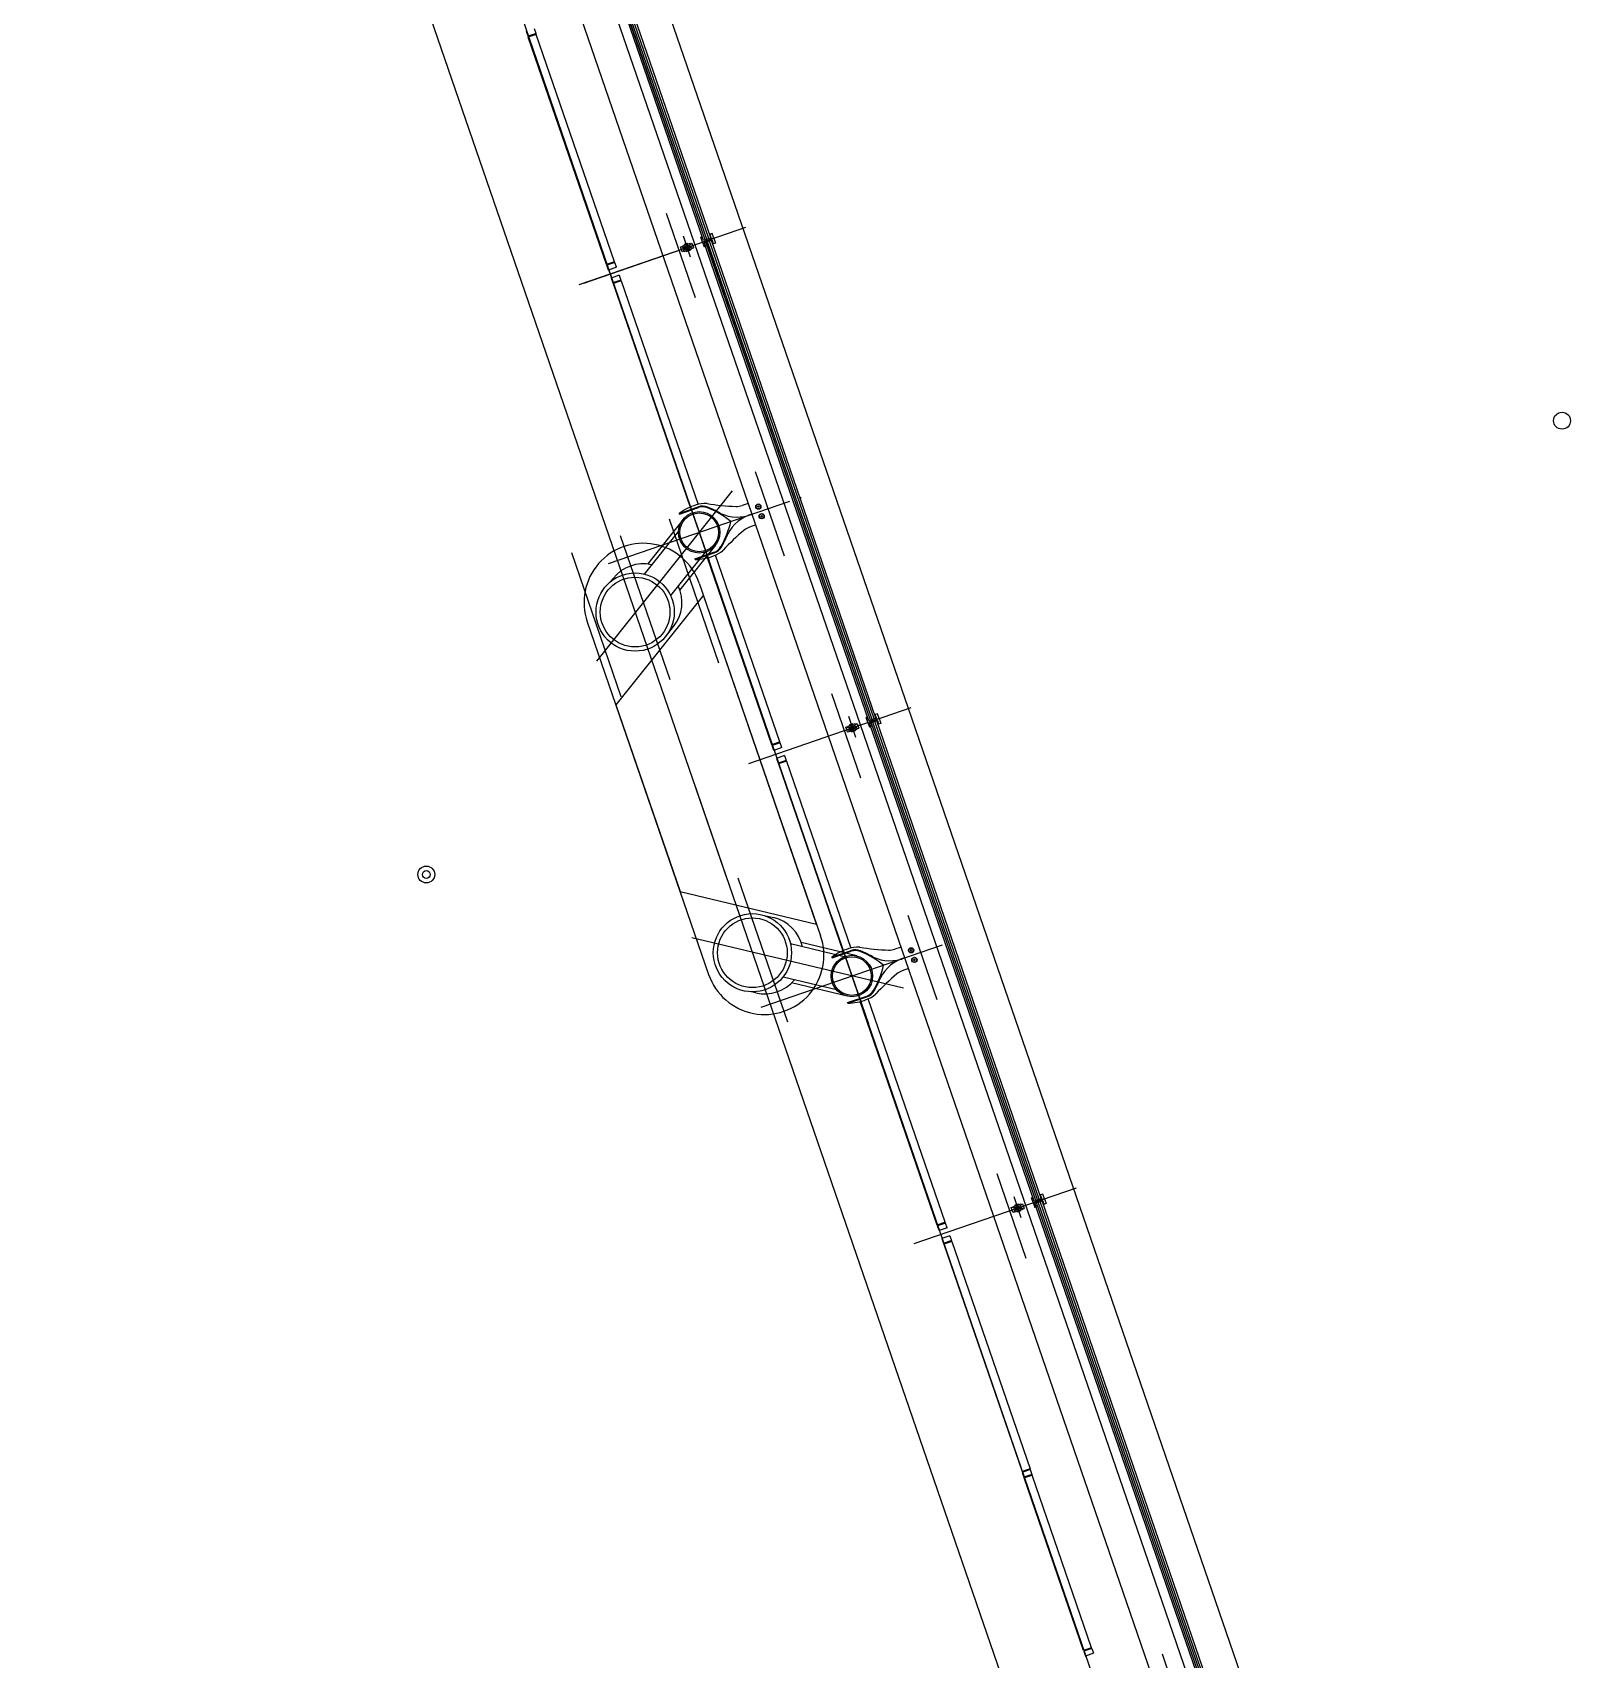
# Model space of a CAD drawing. Extents: x 809487 to 809680, y 818779 to 819225.
# Drawn here: x 809658.86 to 809667.94, y 818822.26 to 818831.87 of the extents above; entities that cross this region are included whole.
import ezdxf

# ---------------------------------------------------------------- set-up
doc = ezdxf.new("R2010")
doc.units = 0
for name, color, linetype in [('F-RC', 7, 'Continuous'), ('MAJ214__', 7, 'Continuous'), ('MAJ270__', 7, 'Continuous'), ('MAJ292__', 7, 'Continuous'), ('MAJ314__', 7, 'Continuous')]:
    doc.layers.add(name, color=color, linetype=linetype)

msp = doc.modelspace()

# ---------------------------------------------------------------- linework, layer by layer
at = {"layer": 'F-RC'}
for p, q in [((809661.7828, 818831.8481), (809661.773, 818831.8765)), ((809661.8301, 818831.8644), (809661.7828, 818831.8481)), ((809661.8317, 818831.8597), (809661.7844, 818831.8434)), ((809661.7863, 818831.8441), (809661.7847, 818831.8488)), ((809661.8301, 818831.8644), (809661.8203, 818831.8928)), ((809661.8298, 818831.859), (809661.8282, 818831.8638)), ((809662.294, 818830.517), (809661.8317, 818831.8597)), ((809662.2467, 818830.5008), (809661.7844, 818831.8434)), ((809662.294, 818830.517), (809662.2467, 818830.5008)), ((809662.2956, 818830.5123), (809662.2483, 818830.496)), ((809662.2502, 818830.4967), (809662.2486, 818830.5014)), ((809662.2937, 818830.5117), (809662.2921, 818830.5164)), ((809662.3054, 818830.484), (809662.2956, 818830.5123)), ((809662.2581, 818830.4677), (809662.2483, 818830.496)), ((809662.3054, 818830.484), (809662.2581, 818830.4677)), ((809662.3217, 818830.4367), (809662.2744, 818830.4204)), ((809662.2744, 818830.4204), (809662.2842, 818830.392)), ((809662.3314, 818830.4083), (809662.2842, 818830.392)), ((809662.3331, 818830.4036), (809662.2858, 818830.3873)), ((809662.3217, 818830.4367), (809662.3314, 818830.4083)), ((809662.3295, 818830.4077), (809662.3312, 818830.4029)), ((809662.3331, 818830.4036), (809662.7875, 818829.0839)), ((809662.2858, 818830.3873), (809662.7403, 818829.0672)), ((809662.286, 818830.3927), (809662.2877, 818830.388)), ((809663.2707, 818827.6805), (809662.8907, 818828.7842)), ((809663.2234, 818827.6642), (809662.8433, 818828.7683)), ((809663.2707, 818827.6805), (809663.2234, 818827.6642)), ((809663.2723, 818827.6758), (809663.225, 818827.6595)), ((809663.2348, 818827.6311), (809663.225, 818827.6595)), ((809663.2269, 818827.6601), (809663.2253, 818827.6649)), ((809663.2821, 818827.6474), (809663.2348, 818827.6311)), ((809663.2704, 818827.6751), (809663.2688, 818827.6798)), ((809663.2821, 818827.6474), (809663.2723, 818827.6758)), ((809663.2984, 818827.6001), (809663.2511, 818827.5838)), ((809663.2511, 818827.5838), (809663.2609, 818827.5555)), ((809663.3081, 818827.5718), (809663.2609, 818827.5555)), ((809663.3098, 818827.567), (809663.2625, 818827.5508)), ((809663.2625, 818827.5508), (809663.6426, 818826.4467)), ((809663.2627, 818827.5561), (809663.2644, 818827.5514)), ((809663.2984, 818827.6001), (809663.3081, 818827.5718)), ((809663.3062, 818827.5711), (809663.3079, 818827.5664)), ((809663.3098, 818827.567), (809663.6898, 818826.4634)), ((809664.2001, 818824.8277), (809663.7456, 818826.1478)), ((809664.2474, 818824.8439), (809663.793, 818826.1637)), ((809664.2474, 818824.8439), (809664.2001, 818824.8277)), ((809664.249, 818824.8392), (809664.2017, 818824.8229)), ((809664.2471, 818824.8386), (809664.2455, 818824.8433)), ((809664.2588, 818824.8108), (809664.249, 818824.8392)), ((809664.2115, 818824.7946), (809664.2017, 818824.8229)), ((809664.2036, 818824.8236), (809664.202, 818824.8283)), ((809664.2588, 818824.8108), (809664.2115, 818824.7946)), ((809664.2751, 818824.7636), (809664.2278, 818824.7473)), ((809664.2278, 818824.7473), (809664.2376, 818824.7189)), ((809664.2848, 818824.7352), (809664.2376, 818824.7189)), ((809664.2751, 818824.7636), (809664.2848, 818824.7352)), ((809664.2829, 818824.7346), (809664.2846, 818824.7298)), ((809664.2865, 818824.7305), (809664.2392, 818824.7142)), ((809664.2392, 818824.7142), (809664.7015, 818823.3716)), ((809664.2395, 818824.7196), (809664.2411, 818824.7148)), ((809664.2865, 818824.7305), (809664.7488, 818823.3878)), ((809664.7488, 818823.3878), (809664.7015, 818823.3716)), ((809664.7504, 818823.3831), (809664.7031, 818823.3668)), ((809664.7031, 818823.3668), (809664.7129, 818823.3385)), ((809664.7034, 818823.3722), (809664.705, 818823.3675)), ((809664.7602, 818823.3547), (809664.7129, 818823.3385)), ((809664.7421, 818823.3433), (809664.7145, 818823.3337)), ((809665.0653, 818822.315), (809664.7145, 818823.3337)), ((809664.7148, 818823.3391), (809664.7164, 818823.3344)), ((809664.7618, 818823.35), (809664.7421, 818823.3433)), ((809664.7469, 818823.3872), (809664.7485, 818823.3825)), ((809664.7504, 818823.3831), (809664.7602, 818823.3547)), ((809664.7583, 818823.3541), (809664.7599, 818823.3494)), ((809665.1126, 818822.3312), (809664.7618, 818823.35)), ((809665.1126, 818822.3312), (809665.0653, 818822.315)), ((809665.1142, 818822.3265), (809665.0669, 818822.3102)), ((809665.0669, 818822.3102), (809665.0767, 818822.2819)), ((809665.0672, 818822.3156), (809665.0688, 818822.3109)), ((809665.124, 818822.2981), (809665.0767, 818822.2819)), ((809665.1107, 818822.3306), (809665.1123, 818822.3259)), ((809665.1142, 818822.3265), (809665.124, 818822.2981))]:
    msp.add_line(p, q, dxfattribs=at)
at = {"layer": 'MAJ214__'}
for p, q in [((809663.7464, 818827.7808), (809661.7947, 818833.4492)), ((809662.8288, 818830.6457), (809661.857, 818833.468)), ((809662.8295, 818830.6459), (809661.8577, 818833.4683)), ((809662.839, 818830.6492), (809661.8671, 818833.4715)), ((809662.8503, 818830.6531), (809661.8785, 818833.4754)), ((809662.6845, 818830.6039), (809662.6949, 818830.6075)), ((809662.6942, 818830.5755), (809662.6845, 818830.6039)), ((809662.7391, 818830.6241), (809662.6952, 818830.6089)), ((809662.6965, 818830.6015), (809662.7041, 818830.6041)), ((809662.7043, 818830.6041), (809662.7351, 818830.6147)), ((809662.705, 818830.6165), (809662.7267, 818830.624)), ((809662.7056, 818830.6178), (809662.705, 818830.6165)), ((809662.705, 818830.6165), (809662.706, 818830.6137)), ((809662.7255, 818830.6246), (809662.7056, 818830.6178)), ((809662.706, 818830.6137), (809662.7277, 818830.6212)), ((809662.7083, 818830.6145), (809662.708, 818830.6139)), ((809662.7082, 818830.6134), (809662.708, 818830.6139)), ((809662.71, 818830.5876), (809662.7408, 818830.5982)), ((809662.7253, 818830.6204), (809662.726, 818830.6201)), ((809662.7255, 818830.6246), (809662.7267, 818830.624)), ((809662.7261, 818830.6196), (809662.726, 818830.6201)), ((809662.7267, 818830.624), (809662.7277, 818830.6212)), ((809662.7427, 818830.6173), (809662.7351, 818830.6147)), ((809662.7402, 818830.6231), (809662.7506, 818830.6267)), ((809662.75, 818830.5947), (809662.7604, 818830.5983)), ((809662.7506, 818830.6267), (809662.7604, 818830.5983)), ((809663.8055, 818827.8091), (809662.8337, 818830.6315)), ((809663.8062, 818827.8094), (809662.8344, 818830.6317)), ((809663.8157, 818827.8126), (809662.8438, 818830.635)), ((809663.827, 818827.8165), (809662.8552, 818830.6389)), ((809662.7046, 818830.5791), (809662.6942, 818830.5755)), ((809662.7098, 818830.5875), (809662.7022, 818830.5849)), ((809662.7389, 818830.5886), (809662.7172, 818830.5811)), ((809662.7172, 818830.5811), (809662.7182, 818830.5782)), ((809662.7399, 818830.5857), (809662.7182, 818830.5782)), ((809662.7194, 818830.5776), (809662.7182, 818830.5782)), ((809662.7191, 818830.5817), (809662.7187, 818830.5827)), ((809662.7194, 818830.5776), (809662.7393, 818830.5844)), ((809662.737, 818830.5879), (809662.7367, 818830.5888)), ((809662.7389, 818830.5886), (809662.7399, 818830.5857)), ((809662.7393, 818830.5844), (809662.7399, 818830.5857)), ((809663.6612, 818827.7674), (809663.6716, 818827.7709)), ((809663.6661, 818827.7532), (809663.6612, 818827.7674)), ((809663.6709, 818827.739), (809663.6661, 818827.7532)), ((809663.6814, 818827.7426), (809663.6709, 818827.739)), ((809663.7158, 818827.7875), (809663.6719, 818827.7724)), ((809663.6732, 818827.7649), (809663.6808, 818827.7675)), ((809663.6865, 818827.751), (809663.6789, 818827.7484)), ((809663.681, 818827.7676), (809663.7118, 818827.7782)), ((809663.6817, 818827.78), (809663.7034, 818827.7875)), ((809663.6823, 818827.7812), (809663.6817, 818827.78)), ((809663.6817, 818827.78), (809663.6827, 818827.7771)), ((809663.7022, 818827.7881), (809663.6823, 818827.7812)), ((809663.6827, 818827.7771), (809663.7044, 818827.7846)), ((809663.685, 818827.7779), (809663.6847, 818827.7773)), ((809663.6849, 818827.7768), (809663.6847, 818827.7773)), ((809663.6867, 818827.751), (809663.7175, 818827.7616)), ((809663.7156, 818827.752), (809663.6939, 818827.7445)), ((809663.6939, 818827.7445), (809663.6949, 818827.7417)), ((809663.7166, 818827.7492), (809663.6949, 818827.7417)), ((809663.6961, 818827.7411), (809663.6949, 818827.7417)), ((809663.6958, 818827.7452), (809663.6955, 818827.7461)), ((809663.6961, 818827.7411), (809663.716, 818827.7479)), ((809663.702, 818827.7838), (809663.7027, 818827.7835)), ((809663.7022, 818827.7881), (809663.7034, 818827.7875)), ((809663.7028, 818827.783), (809663.7027, 818827.7835)), ((809663.7034, 818827.7875), (809663.7044, 818827.7846)), ((809663.7194, 818827.7808), (809663.7118, 818827.7782)), ((809663.7137, 818827.7513), (809663.7134, 818827.7523)), ((809663.7156, 818827.752), (809663.7166, 818827.7492)), ((809663.716, 818827.7479), (809663.7166, 818827.7492)), ((809663.7169, 818827.7866), (809663.7273, 818827.7901)), ((809663.7267, 818827.7582), (809663.7371, 818827.7618)), ((809663.7273, 818827.7901), (809663.7322, 818827.776)), ((809663.7322, 818827.776), (809663.7371, 818827.7618)), ((809665.6982, 818822.1125), (809663.7464, 818827.7808)), ((809664.7822, 818824.9726), (809663.8104, 818827.7949)), ((809664.7829, 818824.9728), (809663.8111, 818827.7952)), ((809664.7924, 818824.9761), (809663.8205, 818827.7984)), ((809664.8037, 818824.98), (809663.8319, 818827.8023)), ((809664.6379, 818824.9308), (809664.6483, 818824.9344)), ((809664.6477, 818824.9024), (809664.6379, 818824.9308)), ((809664.6925, 818824.9509), (809664.6486, 818824.9358)), ((809664.6499, 818824.9283), (809664.6575, 818824.931)), ((809664.6577, 818824.931), (809664.6885, 818824.9416)), ((809664.6584, 818824.9434), (809664.6801, 818824.9509)), ((809664.659, 818824.9447), (809664.6584, 818824.9434)), ((809664.6584, 818824.9434), (809664.6594, 818824.9406)), ((809664.6789, 818824.9515), (809664.659, 818824.9447)), ((809664.6594, 818824.9406), (809664.6811, 818824.9481)), ((809664.6617, 818824.9414), (809664.6614, 818824.9408)), ((809664.6616, 818824.9403), (809664.6614, 818824.9408)), ((809664.6787, 818824.9472), (809664.6794, 818824.9469)), ((809664.6789, 818824.9515), (809664.6801, 818824.9509)), ((809664.6795, 818824.9465), (809664.6794, 818824.9469)), ((809664.6801, 818824.9509), (809664.6811, 818824.9481)), ((809664.6961, 818824.9442), (809664.6885, 818824.9416)), ((809664.6936, 818824.95), (809664.704, 818824.9536)), ((809664.704, 818824.9536), (809664.7138, 818824.9252)), ((809665.7589, 818822.136), (809664.7871, 818824.9584)), ((809665.7596, 818822.1363), (809664.7878, 818824.9586)), ((809665.7691, 818822.1395), (809664.7972, 818824.9619)), ((809665.7804, 818822.1434), (809664.8086, 818824.9658)), ((809664.6581, 818824.906), (809664.6477, 818824.9024)), ((809664.6632, 818824.9144), (809664.6556, 818824.9118)), ((809664.6634, 818824.9145), (809664.6942, 818824.9251)), ((809664.6923, 818824.9154), (809664.6706, 818824.908)), ((809664.6706, 818824.908), (809664.6716, 818824.9051)), ((809664.6933, 818824.9126), (809664.6716, 818824.9051)), ((809664.6728, 818824.9045), (809664.6716, 818824.9051)), ((809664.6725, 818824.9086), (809664.6722, 818824.9096)), ((809664.6728, 818824.9045), (809664.6927, 818824.9113)), ((809664.6904, 818824.9148), (809664.6901, 818824.9157)), ((809664.6923, 818824.9154), (809664.6933, 818824.9126)), ((809664.6927, 818824.9113), (809664.6933, 818824.9126)), ((809664.7034, 818824.9216), (809664.7138, 818824.9252))]:
    msp.add_line(p, q, dxfattribs=at)
for points in [[(809662.7057, 818830.5782), (809662.7497, 818830.5933)], [(809662.6761, 818829.0303), (809662.7889, 818829.0691)], [(809662.7699, 818828.7578), (809662.8827, 818828.7967)], [(809663.6824, 818827.7416), (809663.7264, 818827.7568)], [(809663.5784, 818826.4098), (809663.6912, 818826.4486)], [(809663.6723, 818826.1373), (809663.7851, 818826.1761)], [(809664.6591, 818824.9051), (809664.7031, 818824.9202)]]:
    msp.add_lwpolyline(points, dxfattribs=at)
for centre, radius in [((809662.7224, 818830.6011), 0.006), ((809663.1437, 818829.0706), 0.0155), ((809663.1437, 818829.0706), 0.0135), ((809663.1437, 818829.0706), 0.0042), ((809663.1632, 818829.0139), 0.0155), ((809663.1632, 818829.0139), 0.0135), ((809663.1632, 818829.0139), 0.0042), ((809664.046, 818826.4501), 0.0155), ((809664.046, 818826.4501), 0.0135), ((809664.046, 818826.4501), 0.0042), ((809664.0655, 818826.3934), 0.0155), ((809664.0655, 818826.3934), 0.0135), ((809664.0655, 818826.3934), 0.0042), ((809664.6758, 818824.928), 0.006)]:
    msp.add_circle(centre, radius, dxfattribs=at)
for centre, radius, start, end in [((809662.7224, 818830.6011), 0.0095, 146.69488, 251.30512), ((809662.7224, 818830.6011), 0.0109, 101.1265, 116.87349), ((809662.7224, 818830.6011), 0.0095, 325.18264, 72.81736), ((809662.7224, 818830.6011), 0.0109, 281.1265, 296.87349), ((809662.8147, 818828.9942), 0.0792, 68.03764, 109), ((809662.6323, 818828.5418), 0.567, 59.89592, 68.03764), ((809662.9267, 818829.0497), 0.02, 239.89592, 251.32459), ((809663.0186, 818829.2394), 0.2307, 244.76877, 292.32268), ((809663.1686, 818828.8039), 0.2307, 105.67731, 153.23123), ((809663.1686, 818828.8039), 0.2307, 105.67731, 112.32268), ((809663.0186, 818829.2394), 0.2307, 285.67731, 292.32268), ((809662.4346, 818829.1157), 0.567, 329.96236, 338.10407), ((809662.9793, 818828.8968), 0.02, 146.67541, 158.10407), ((809662.857, 818828.8716), 0.0792, 289, 329.96236), ((809663.6991, 818827.7646), 0.0095, 146.69488, 199.00008), ((809663.6991, 818827.7646), 0.0095, 199.00008, 251.30512), ((809663.6991, 818827.7646), 0.006, 18.99986, 199.00013), ((809663.6991, 818827.7646), 0.006, 199.00013, 18.99986), ((809663.6991, 818827.7646), 0.0109, 101.1265, 116.87349), ((809663.6991, 818827.7646), 0.0109, 281.1265, 296.87349), ((809663.6991, 818827.7646), 0.0095, 18.99991, 72.81736), ((809663.6991, 818827.7646), 0.0095, 325.18264, 18.99991), ((809663.717, 818826.3737), 0.0792, 68.03764, 109), ((809663.5346, 818825.9213), 0.567, 59.89592, 68.03764), ((809663.829, 818826.4292), 0.02, 239.89592, 251.32459), ((809663.9209, 818826.6189), 0.2307, 244.76877, 292.32268), ((809664.0709, 818826.1834), 0.2307, 105.67731, 153.23123), ((809663.9209, 818826.6189), 0.2307, 285.67731, 292.32268), ((809664.0709, 818826.1834), 0.2307, 105.67731, 112.32268), ((809663.337, 818826.4952), 0.567, 329.96236, 338.10407), ((809663.8817, 818826.2763), 0.02, 146.67541, 158.10407), ((809663.7593, 818826.251), 0.0792, 289, 329.96236), ((809664.6758, 818824.928), 0.0095, 146.69488, 251.30512), ((809664.6758, 818824.928), 0.0109, 101.1265, 116.87349), ((809664.6758, 818824.928), 0.0095, 325.18264, 72.81736), ((809664.6758, 818824.928), 0.0109, 281.1265, 296.87349)]:
    msp.add_arc(centre, radius, start, end, dxfattribs=at)
for points, degree in [([(809662.6949, 818830.6082), (809662.6949, 818830.6082), (809662.6949, 818830.6083), (809662.6949, 818830.6084), (809662.6949, 818830.6084), (809662.6949, 818830.6085), (809662.6949, 818830.6086), (809662.6949, 818830.6086), (809662.695, 818830.6087), (809662.695, 818830.6087), (809662.695, 818830.6087), (809662.695, 818830.6088), (809662.6951, 818830.6088), (809662.6951, 818830.6089), (809662.6951, 818830.6089), (809662.6952, 818830.6089)], 3), ([(809662.6957, 818830.602), (809662.6956, 818830.6023), (809662.6955, 818830.6027), (809662.6953, 818830.6036), (809662.6952, 818830.6041), (809662.695, 818830.6052), (809662.695, 818830.6058), (809662.6949, 818830.607), (809662.6949, 818830.6076), (809662.6949, 818830.6082)], 3), ([(809662.6957, 818830.602), (809662.6957, 818830.602), (809662.6957, 818830.602), (809662.6957, 818830.6019), (809662.6957, 818830.6019), (809662.6958, 818830.6019), (809662.6958, 818830.6018), (809662.6958, 818830.6018)], 3), ([(809662.6965, 818830.6015), (809662.6965, 818830.6015), (809662.6965, 818830.6015), (809662.6965, 818830.6014), (809662.6965, 818830.6014), (809662.6964, 818830.6014), (809662.6963, 818830.6014), (809662.6962, 818830.6014), (809662.6961, 818830.6014), (809662.696, 818830.6015), (809662.6959, 818830.6016), (809662.6958, 818830.6017), (809662.6958, 818830.6018), (809662.6958, 818830.6018)], 3), ([(809662.7041, 818830.6041), (809662.7041, 818830.6041), (809662.7041, 818830.604), (809662.7042, 818830.6039), (809662.7043, 818830.6037), (809662.7044, 818830.6031), (809662.7044, 818830.6027), (809662.7046, 818830.6015), (809662.7048, 818830.6005), (809662.7052, 818830.5982), (809662.7055, 818830.597), (809662.7063, 818830.5947), (809662.7067, 818830.5936), (809662.7077, 818830.5915), (809662.7082, 818830.5906), (809662.709, 818830.5892), (809662.7093, 818830.5888), (809662.7096, 818830.5881), (809662.7097, 818830.5879), (809662.7098, 818830.5876), (809662.7098, 818830.5876), (809662.7098, 818830.5875)], 3), ([(809662.7041, 818830.6041), (809662.7042, 818830.6041), (809662.7042, 818830.6041), (809662.7043, 818830.6041)], 2), ([(809662.7154, 818830.6076), (809662.7153, 818830.6076), (809662.7153, 818830.6076), (809662.7153, 818830.6075), (809662.7152, 818830.6074), (809662.7151, 818830.6072), (809662.715, 818830.607), (809662.7147, 818830.6067), (809662.7146, 818830.6065), (809662.7145, 818830.6063)], 3), ([(809662.7175, 818830.6109), (809662.7164, 818830.6092), (809662.7154, 818830.6076)], 2), ([(809662.724, 818830.6106), (809662.7223, 818830.6112), (809662.7203, 818830.6119)], 2), ([(809662.7255, 818830.6101), (809662.7253, 818830.6102), (809662.7251, 818830.6103), (809662.7247, 818830.6104), (809662.7245, 818830.6105), (809662.7242, 818830.6105), (809662.7241, 818830.6106), (809662.724, 818830.6106), (809662.724, 818830.6106), (809662.724, 818830.6106)], 3), ([(809662.7295, 818830.5946), (809662.7295, 818830.5946), (809662.7295, 818830.5946), (809662.7296, 818830.5947), (809662.7297, 818830.5948), (809662.7298, 818830.595), (809662.7299, 818830.5952), (809662.7302, 818830.5956), (809662.7303, 818830.5957), (809662.7304, 818830.5959)], 3), ([(809662.7408, 818830.5982), (809662.7408, 818830.5982), (809662.7407, 818830.5982), (809662.7407, 818830.5983), (809662.7406, 818830.5986), (809662.7405, 818830.5991), (809662.7404, 818830.5995), (809662.7403, 818830.6008), (809662.7401, 818830.6018), (809662.7397, 818830.604), (809662.7394, 818830.6052), (809662.7386, 818830.6076), (809662.7382, 818830.6087), (809662.7372, 818830.6108), (809662.7367, 818830.6117), (809662.7359, 818830.613), (809662.7356, 818830.6135), (809662.7353, 818830.6141), (809662.7352, 818830.6143), (809662.7351, 818830.6146), (809662.7351, 818830.6147), (809662.7351, 818830.6147)], 3), ([(809662.7391, 818830.6241), (809662.7392, 818830.6241), (809662.7392, 818830.6241), (809662.7393, 818830.6241), (809662.7393, 818830.624), (809662.7394, 818830.624), (809662.7394, 818830.624), (809662.7395, 818830.624), (809662.7395, 818830.6239), (809662.7396, 818830.6239), (809662.7396, 818830.6239), (809662.7397, 818830.6238), (809662.7397, 818830.6238), (809662.7398, 818830.6237), (809662.7398, 818830.6237), (809662.7398, 818830.6237)], 3), ([(809662.7398, 818830.6237), (809662.7402, 818830.6232), (809662.7406, 818830.6227), (809662.7412, 818830.6217), (809662.7415, 818830.6212), (809662.7421, 818830.6202), (809662.7423, 818830.6197), (809662.7427, 818830.6189), (809662.7428, 818830.6186), (809662.743, 818830.6183)], 3), ([(809662.7483, 818830.6008), (809662.7477, 818830.6006), (809662.7471, 818830.6003), (809662.7455, 818830.5998), (809662.7445, 818830.5995), (809662.743, 818830.5989), (809662.7424, 818830.5987), (809662.7414, 818830.5984), (809662.7411, 818830.5983), (809662.7408, 818830.5982)], 3), ([(809662.7483, 818830.6008), (809662.7475, 818830.6005), (809662.7466, 818830.6002), (809662.7457, 818830.5999), (809662.7445, 818830.5994), (809662.7432, 818830.599), (809662.7419, 818830.5986), (809662.7415, 818830.5984), (809662.7411, 818830.5983), (809662.7408, 818830.5982)], 3), ([(809662.743, 818830.6181), (809662.743, 818830.6181), (809662.743, 818830.618), (809662.7431, 818830.6179), (809662.7431, 818830.6179), (809662.743, 818830.6177), (809662.743, 818830.6176), (809662.7429, 818830.6175), (809662.7429, 818830.6175), (809662.7428, 818830.6174), (809662.7427, 818830.6174), (809662.7427, 818830.6173), (809662.7427, 818830.6173), (809662.7427, 818830.6173)], 3), ([(809662.743, 818830.6181), (809662.743, 818830.6181), (809662.743, 818830.6181), (809662.743, 818830.6182), (809662.743, 818830.6182), (809662.743, 818830.6182), (809662.743, 818830.6183), (809662.743, 818830.6183)], 3), ([(809662.7483, 818830.6008), (809662.7483, 818830.6008), (809662.7483, 818830.6008), (809662.7484, 818830.6008), (809662.7484, 818830.6008), (809662.7485, 818830.6008), (809662.7486, 818830.6008), (809662.7487, 818830.6008), (809662.7487, 818830.6008), (809662.7489, 818830.6007), (809662.7489, 818830.6007), (809662.749, 818830.6006), (809662.7491, 818830.6005), (809662.7491, 818830.6004)], 3), ([(809662.7492, 818830.6002), (809662.7492, 818830.6002), (809662.7492, 818830.6003), (809662.7491, 818830.6003), (809662.7491, 818830.6003), (809662.7491, 818830.6004), (809662.7491, 818830.6004), (809662.7491, 818830.6004)], 3), ([(809662.7492, 818830.6002), (809662.7493, 818830.5999), (809662.7494, 818830.5996), (809662.7496, 818830.5987), (809662.7497, 818830.5981), (809662.7498, 818830.597), (809662.7499, 818830.5965), (809662.75, 818830.5953), (809662.75, 818830.5947), (809662.75, 818830.5941)], 3), ([(809662.7019, 818830.5841), (809662.7018, 818830.5842), (809662.7018, 818830.5842), (809662.7018, 818830.5843), (809662.7018, 818830.5844), (809662.7019, 818830.5845), (809662.7019, 818830.5846), (809662.702, 818830.5847), (809662.702, 818830.5848), (809662.7021, 818830.5849), (809662.7022, 818830.5849), (809662.7022, 818830.5849), (809662.7022, 818830.5849), (809662.7022, 818830.5849)], 3), ([(809662.7019, 818830.5841), (809662.7019, 818830.5841), (809662.7019, 818830.5841), (809662.7019, 818830.5841), (809662.7019, 818830.5841), (809662.7019, 818830.584), (809662.7019, 818830.584), (809662.7019, 818830.5839)], 3), ([(809662.7051, 818830.5786), (809662.7047, 818830.5791), (809662.7043, 818830.5796), (809662.7037, 818830.5805), (809662.7034, 818830.581), (809662.7028, 818830.582), (809662.7026, 818830.5825), (809662.7022, 818830.5833), (809662.7021, 818830.5836), (809662.7019, 818830.5839)], 3), ([(809662.7057, 818830.5782), (809662.7057, 818830.5782), (809662.7057, 818830.5782), (809662.7056, 818830.5782), (809662.7056, 818830.5782), (809662.7055, 818830.5782), (809662.7055, 818830.5782), (809662.7054, 818830.5783), (809662.7054, 818830.5783), (809662.7053, 818830.5783), (809662.7053, 818830.5784), (809662.7052, 818830.5784), (809662.7052, 818830.5784), (809662.7051, 818830.5785), (809662.7051, 818830.5785), (809662.7051, 818830.5786)], 3), ([(809662.71, 818830.5876), (809662.7099, 818830.5876), (809662.7099, 818830.5875), (809662.7098, 818830.5875)], 2), ([(809662.71, 818830.5876), (809662.7099, 818830.5876), (809662.7099, 818830.5875), (809662.7098, 818830.5875)], 2), ([(809662.7194, 818830.5921), (809662.7196, 818830.5921), (809662.7198, 818830.592), (809662.7202, 818830.5919), (809662.7204, 818830.5918), (809662.7207, 818830.5917), (809662.7207, 818830.5917), (809662.7208, 818830.5916), (809662.7209, 818830.5916), (809662.7209, 818830.5916)], 3), ([(809662.7209, 818830.5916), (809662.7226, 818830.591), (809662.7246, 818830.5904)], 2), ([(809662.7274, 818830.5914), (809662.7285, 818830.5931), (809662.7295, 818830.5946)], 2), ([(809662.75, 818830.5941), (809662.75, 818830.594), (809662.75, 818830.5939), (809662.75, 818830.5938), (809662.75, 818830.5938), (809662.75, 818830.5937), (809662.75, 818830.5937), (809662.7499, 818830.5936), (809662.7499, 818830.5936), (809662.7499, 818830.5935), (809662.7499, 818830.5935), (809662.7498, 818830.5934), (809662.7498, 818830.5934), (809662.7498, 818830.5934), (809662.7497, 818830.5933), (809662.7497, 818830.5933)], 3), ([(809663.6716, 818827.7716), (809663.6716, 818827.7717), (809663.6716, 818827.7717), (809663.6716, 818827.7718), (809663.6716, 818827.7719), (809663.6716, 818827.772), (809663.6716, 818827.772), (809663.6717, 818827.7721), (809663.6717, 818827.7721), (809663.6717, 818827.7722), (809663.6717, 818827.7722), (809663.6717, 818827.7723), (809663.6718, 818827.7723), (809663.6718, 818827.7723), (809663.6718, 818827.7723), (809663.6719, 818827.7724)], 3), ([(809663.6724, 818827.7655), (809663.6723, 818827.7658), (809663.6722, 818827.7661), (809663.672, 818827.767), (809663.6719, 818827.7675), (809663.6718, 818827.7687), (809663.6717, 818827.7692), (809663.6716, 818827.7704), (809663.6716, 818827.771), (809663.6716, 818827.7716)], 3), ([(809663.6724, 818827.7655), (809663.6724, 818827.7654), (809663.6724, 818827.7654), (809663.6724, 818827.7654), (809663.6724, 818827.7653), (809663.6725, 818827.7653), (809663.6725, 818827.7653), (809663.6725, 818827.7653)], 3), ([(809663.6732, 818827.7649), (809663.6732, 818827.7649), (809663.6732, 818827.7649), (809663.6732, 818827.7649), (809663.6732, 818827.7649), (809663.6731, 818827.7649), (809663.673, 818827.7649), (809663.6729, 818827.7649), (809663.6728, 818827.7649), (809663.6727, 818827.765), (809663.6726, 818827.765), (809663.6725, 818827.7651), (809663.6725, 818827.7652), (809663.6725, 818827.7653)], 3), ([(809663.6786, 818827.7476), (809663.6786, 818827.7476), (809663.6785, 818827.7476), (809663.6785, 818827.7478), (809663.6785, 818827.7478), (809663.6786, 818827.748), (809663.6786, 818827.7481), (809663.6787, 818827.7482), (809663.6787, 818827.7482), (809663.6788, 818827.7483), (809663.6789, 818827.7483), (809663.6789, 818827.7484), (809663.6789, 818827.7484), (809663.6789, 818827.7484)], 3), ([(809663.6786, 818827.7476), (809663.6786, 818827.7476), (809663.6786, 818827.7476), (809663.6786, 818827.7475), (809663.6786, 818827.7475), (809663.6786, 818827.7474), (809663.6786, 818827.7474), (809663.6786, 818827.7474)], 3), ([(809663.6818, 818827.742), (809663.6814, 818827.7425), (809663.681, 818827.743), (809663.6804, 818827.744), (809663.6801, 818827.7445), (809663.6795, 818827.7455), (809663.6793, 818827.746), (809663.6789, 818827.7468), (809663.6788, 818827.7471), (809663.6786, 818827.7474)], 3), ([(809663.6808, 818827.7675), (809663.6809, 818827.7675), (809663.6809, 818827.7675), (809663.681, 818827.7676)], 2), ([(809663.6808, 818827.7675), (809663.6808, 818827.7675), (809663.6808, 818827.7675), (809663.6809, 818827.7673), (809663.681, 818827.7671), (809663.6811, 818827.7666), (809663.6811, 818827.7662), (809663.6813, 818827.7649), (809663.6815, 818827.7639), (809663.6819, 818827.7616), (809663.6822, 818827.7604), (809663.6826, 818827.7591), (809663.6827, 818827.759), (809663.6827, 818827.7589)], 3), ([(809663.6824, 818827.7416), (809663.6824, 818827.7416), (809663.6824, 818827.7416), (809663.6823, 818827.7416), (809663.6823, 818827.7416), (809663.6822, 818827.7417), (809663.6822, 818827.7417), (809663.6821, 818827.7417), (809663.6821, 818827.7417), (809663.682, 818827.7418), (809663.682, 818827.7418), (809663.6819, 818827.7419), (809663.6819, 818827.7419), (809663.6818, 818827.742), (809663.6818, 818827.742), (809663.6818, 818827.742)], 3), ([(809663.6827, 818827.7589), (809663.6831, 818827.7579), (809663.6835, 818827.7569), (809663.6844, 818827.7549), (809663.6849, 818827.754), (809663.6857, 818827.7527), (809663.686, 818827.7522), (809663.6863, 818827.7516), (809663.6864, 818827.7513), (809663.6865, 818827.7511), (809663.6865, 818827.751), (809663.6865, 818827.751)], 3), ([(809663.6867, 818827.751), (809663.6866, 818827.751), (809663.6866, 818827.751), (809663.6865, 818827.751)], 2), ([(809663.6867, 818827.751), (809663.6866, 818827.751), (809663.6866, 818827.751), (809663.6865, 818827.751)], 2), ([(809663.6921, 818827.7711), (809663.6921, 818827.7711), (809663.692, 818827.771), (809663.692, 818827.771), (809663.6919, 818827.7709), (809663.6918, 818827.7707), (809663.6917, 818827.7705), (809663.6914, 818827.7701), (809663.6913, 818827.7699), (809663.6912, 818827.7698)], 3), ([(809663.6942, 818827.7743), (809663.6931, 818827.7726), (809663.6921, 818827.7711)], 2), ([(809663.6961, 818827.7556), (809663.6963, 818827.7555), (809663.6965, 818827.7554), (809663.6969, 818827.7553), (809663.6971, 818827.7552), (809663.6974, 818827.7551), (809663.6974, 818827.7551), (809663.6975, 818827.7551), (809663.6976, 818827.7551), (809663.6976, 818827.7551)], 3), ([(809663.7007, 818827.7741), (809663.699, 818827.7746), (809663.697, 818827.7753)], 2), ([(809663.6976, 818827.7551), (809663.6993, 818827.7545), (809663.7013, 818827.7538)], 2), ([(809663.7022, 818827.7736), (809663.702, 818827.7736), (809663.7018, 818827.7737), (809663.7014, 818827.7738), (809663.7012, 818827.7739), (809663.7009, 818827.774), (809663.7008, 818827.774), (809663.7008, 818827.774), (809663.7007, 818827.7741), (809663.7007, 818827.7741)], 3), ([(809663.7041, 818827.7548), (809663.7052, 818827.7565), (809663.7062, 818827.758)], 2), ([(809663.7062, 818827.758), (809663.7062, 818827.7581), (809663.7063, 818827.7581), (809663.7063, 818827.7582), (809663.7064, 818827.7582), (809663.7065, 818827.7585), (809663.7066, 818827.7586), (809663.7069, 818827.759), (809663.707, 818827.7592), (809663.7071, 818827.7593)], 3), ([(809663.7156, 818827.7702), (809663.7152, 818827.7712), (809663.7148, 818827.7722), (809663.7139, 818827.7742), (809663.7134, 818827.7751), (809663.7126, 818827.7764), (809663.7123, 818827.7769), (809663.712, 818827.7776), (809663.7119, 818827.7778), (809663.7118, 818827.778), (809663.7118, 818827.7781), (809663.7118, 818827.7782)], 3), ([(809663.7175, 818827.7616), (809663.7175, 818827.7616), (809663.7174, 818827.7616), (809663.7174, 818827.7618), (809663.7173, 818827.762), (809663.7172, 818827.7626), (809663.7171, 818827.763), (809663.717, 818827.7642), (809663.7168, 818827.7652), (809663.7164, 818827.7675), (809663.7161, 818827.7687), (809663.7157, 818827.77), (809663.7156, 818827.7701), (809663.7156, 818827.7702)], 3), ([(809663.7158, 818827.7875), (809663.7159, 818827.7875), (809663.7159, 818827.7875), (809663.716, 818827.7875), (809663.716, 818827.7875), (809663.7161, 818827.7875), (809663.7161, 818827.7874), (809663.7162, 818827.7874), (809663.7162, 818827.7874), (809663.7163, 818827.7873), (809663.7163, 818827.7873), (809663.7164, 818827.7873), (809663.7164, 818827.7872), (809663.7165, 818827.7872), (809663.7165, 818827.7871), (809663.7165, 818827.7871)], 3), ([(809663.7165, 818827.7871), (809663.7169, 818827.7866), (809663.7173, 818827.7861), (809663.7179, 818827.7851), (809663.7182, 818827.7847), (809663.7188, 818827.7837), (809663.719, 818827.7832), (809663.7194, 818827.7824), (809663.7195, 818827.7821), (809663.7197, 818827.7817)], 3), ([(809663.7251, 818827.7642), (809663.7244, 818827.764), (809663.7238, 818827.7638), (809663.7222, 818827.7632), (809663.7212, 818827.7629), (809663.7197, 818827.7624), (809663.7191, 818827.7622), (809663.7181, 818827.7618), (809663.7178, 818827.7617), (809663.7175, 818827.7616)], 3), ([(809663.7251, 818827.7642), (809663.7242, 818827.7639), (809663.7233, 818827.7636), (809663.7224, 818827.7633), (809663.7212, 818827.7629), (809663.7199, 818827.7625), (809663.7186, 818827.762), (809663.7182, 818827.7619), (809663.7178, 818827.7617), (809663.7175, 818827.7616)], 3), ([(809663.7197, 818827.7815), (809663.7197, 818827.7815), (809663.7197, 818827.7815), (809663.7198, 818827.7814), (809663.7198, 818827.7813), (809663.7197, 818827.7811), (809663.7197, 818827.7811), (809663.7196, 818827.781), (809663.7196, 818827.7809), (809663.7195, 818827.7808), (809663.7194, 818827.7808), (809663.7194, 818827.7808), (809663.7194, 818827.7808), (809663.7194, 818827.7808)], 3), ([(809663.7197, 818827.7815), (809663.7197, 818827.7816), (809663.7197, 818827.7816), (809663.7197, 818827.7816), (809663.7197, 818827.7816), (809663.7197, 818827.7817), (809663.7197, 818827.7817), (809663.7197, 818827.7817)], 3), ([(809663.7251, 818827.7642), (809663.7251, 818827.7642), (809663.7251, 818827.7642), (809663.7251, 818827.7642), (809663.7251, 818827.7643), (809663.7252, 818827.7643), (809663.7253, 818827.7643), (809663.7254, 818827.7643), (809663.7254, 818827.7642), (809663.7256, 818827.7642), (809663.7257, 818827.7641), (809663.7258, 818827.764), (809663.7258, 818827.7639), (809663.7258, 818827.7639)], 3), ([(809663.7259, 818827.7637), (809663.7259, 818827.7637), (809663.7259, 818827.7637), (809663.7258, 818827.7638), (809663.7258, 818827.7638), (809663.7258, 818827.7638), (809663.7258, 818827.7638), (809663.7258, 818827.7639)], 3), ([(809663.7259, 818827.7637), (809663.726, 818827.7633), (809663.7261, 818827.763), (809663.7263, 818827.7621), (809663.7264, 818827.7616), (809663.7265, 818827.7605), (809663.7266, 818827.7599), (809663.7267, 818827.7587), (809663.7267, 818827.7581), (809663.7267, 818827.7575)], 3), ([(809663.7267, 818827.7575), (809663.7267, 818827.7574), (809663.7267, 818827.7574), (809663.7267, 818827.7573), (809663.7267, 818827.7572), (809663.7267, 818827.7572), (809663.7267, 818827.7571), (809663.7266, 818827.7571), (809663.7266, 818827.757), (809663.7266, 818827.757), (809663.7266, 818827.7569), (809663.7266, 818827.7569), (809663.7265, 818827.7568), (809663.7265, 818827.7568), (809663.7265, 818827.7568), (809663.7264, 818827.7568)], 3), ([(809664.6483, 818824.9351), (809664.6483, 818824.9351), (809664.6483, 818824.9352), (809664.6483, 818824.9353), (809664.6483, 818824.9353), (809664.6483, 818824.9354), (809664.6483, 818824.9355), (809664.6484, 818824.9355), (809664.6484, 818824.9355), (809664.6484, 818824.9356), (809664.6484, 818824.9356), (809664.6484, 818824.9357), (809664.6485, 818824.9357), (809664.6485, 818824.9358), (809664.6485, 818824.9358), (809664.6486, 818824.9358)], 3), ([(809664.6491, 818824.9289), (809664.649, 818824.9292), (809664.6489, 818824.9296), (809664.6487, 818824.9304), (809664.6486, 818824.931), (809664.6485, 818824.9321), (809664.6484, 818824.9327), (809664.6483, 818824.9339), (809664.6483, 818824.9345), (809664.6483, 818824.9351)], 3), ([(809664.6491, 818824.9289), (809664.6491, 818824.9289), (809664.6491, 818824.9289), (809664.6491, 818824.9288), (809664.6492, 818824.9288), (809664.6492, 818824.9287), (809664.6492, 818824.9287), (809664.6492, 818824.9287)], 3), ([(809664.6499, 818824.9283), (809664.6499, 818824.9283), (809664.6499, 818824.9283), (809664.6499, 818824.9283), (809664.6499, 818824.9283), (809664.6498, 818824.9283), (809664.6497, 818824.9283), (809664.6496, 818824.9283), (809664.6495, 818824.9283), (809664.6494, 818824.9284), (809664.6493, 818824.9285), (809664.6492, 818824.9286), (809664.6492, 818824.9286), (809664.6492, 818824.9287)], 3), ([(809664.6575, 818824.931), (809664.6575, 818824.9309), (809664.6575, 818824.9309), (809664.6576, 818824.9308), (809664.6577, 818824.9306), (809664.6578, 818824.93), (809664.6578, 818824.9296), (809664.658, 818824.9284), (809664.6582, 818824.9273), (809664.6586, 818824.9251), (809664.6589, 818824.9239), (809664.6597, 818824.9216), (809664.6601, 818824.9205), (809664.6611, 818824.9184), (809664.6616, 818824.9174), (809664.6624, 818824.9161), (809664.6627, 818824.9157), (809664.663, 818824.915), (809664.6631, 818824.9148), (809664.6632, 818824.9145), (809664.6632, 818824.9145), (809664.6632, 818824.9144)], 3), ([(809664.6575, 818824.931), (809664.6576, 818824.931), (809664.6576, 818824.931), (809664.6577, 818824.931)], 2), ([(809664.6688, 818824.9345), (809664.6688, 818824.9345), (809664.6687, 818824.9345), (809664.6687, 818824.9344), (809664.6686, 818824.9343), (809664.6685, 818824.9341), (809664.6684, 818824.9339), (809664.6681, 818824.9336), (809664.668, 818824.9334), (809664.6679, 818824.9332)], 3), ([(809664.6709, 818824.9378), (809664.6698, 818824.936), (809664.6688, 818824.9345)], 2), ([(809664.6774, 818824.9375), (809664.6757, 818824.9381), (809664.6737, 818824.9388)], 2), ([(809664.6789, 818824.937), (809664.6787, 818824.9371), (809664.6785, 818824.9371), (809664.6781, 818824.9373), (809664.6779, 818824.9373), (809664.6776, 818824.9374), (809664.6775, 818824.9375), (809664.6775, 818824.9375), (809664.6774, 818824.9375), (809664.6774, 818824.9375)], 3), ([(809664.6942, 818824.9251), (809664.6942, 818824.9251), (809664.6942, 818824.9251), (809664.6941, 818824.9252), (809664.694, 818824.9254), (809664.6939, 818824.926), (809664.6939, 818824.9264), (809664.6937, 818824.9277), (809664.6935, 818824.9287), (809664.6931, 818824.9309), (809664.6928, 818824.9321), (809664.692, 818824.9345), (809664.6916, 818824.9356), (809664.6906, 818824.9376), (809664.6901, 818824.9386), (809664.6893, 818824.9399), (809664.689, 818824.9404), (809664.6887, 818824.941), (809664.6886, 818824.9412), (809664.6885, 818824.9415), (809664.6885, 818824.9416), (809664.6885, 818824.9416)], 3), ([(809664.6925, 818824.9509), (809664.6926, 818824.951), (809664.6926, 818824.951), (809664.6927, 818824.9509), (809664.6927, 818824.9509), (809664.6928, 818824.9509), (809664.6928, 818824.9509), (809664.6929, 818824.9508), (809664.6929, 818824.9508), (809664.693, 818824.9508), (809664.693, 818824.9508), (809664.6931, 818824.9507), (809664.6931, 818824.9507), (809664.6932, 818824.9506), (809664.6932, 818824.9506), (809664.6932, 818824.9505)], 3), ([(809664.6932, 818824.9505), (809664.6936, 818824.9501), (809664.694, 818824.9496), (809664.6946, 818824.9486), (809664.6949, 818824.9481), (809664.6955, 818824.9471), (809664.6957, 818824.9466), (809664.6961, 818824.9458), (809664.6962, 818824.9455), (809664.6964, 818824.9452)], 3), ([(809664.7018, 818824.9277), (809664.7011, 818824.9275), (809664.7005, 818824.9272), (809664.6989, 818824.9267), (809664.6979, 818824.9264), (809664.6964, 818824.9258), (809664.6958, 818824.9256), (809664.6948, 818824.9253), (809664.6945, 818824.9252), (809664.6942, 818824.9251)], 3), ([(809664.7018, 818824.9277), (809664.7009, 818824.9274), (809664.7, 818824.9271), (809664.6991, 818824.9268), (809664.6979, 818824.9263), (809664.6966, 818824.9259), (809664.6953, 818824.9255), (809664.6949, 818824.9253), (809664.6945, 818824.9252), (809664.6942, 818824.9251)], 3), ([(809664.6964, 818824.945), (809664.6964, 818824.945), (809664.6965, 818824.9449), (809664.6965, 818824.9448), (809664.6965, 818824.9447), (809664.6964, 818824.9446), (809664.6964, 818824.9445), (809664.6963, 818824.9444), (809664.6963, 818824.9444), (809664.6962, 818824.9443), (809664.6961, 818824.9442), (809664.6961, 818824.9442), (809664.6961, 818824.9442), (809664.6961, 818824.9442)], 3), ([(809664.6964, 818824.945), (809664.6964, 818824.945), (809664.6964, 818824.945), (809664.6964, 818824.9451), (809664.6964, 818824.9451), (809664.6964, 818824.9451), (809664.6964, 818824.9452), (809664.6964, 818824.9452)], 3), ([(809664.7018, 818824.9277), (809664.7018, 818824.9277), (809664.7018, 818824.9277), (809664.7018, 818824.9277), (809664.7018, 818824.9277), (809664.7019, 818824.9277), (809664.702, 818824.9277), (809664.7021, 818824.9277), (809664.7022, 818824.9277), (809664.7023, 818824.9276), (809664.7024, 818824.9276), (809664.7025, 818824.9274), (809664.7025, 818824.9274), (809664.7025, 818824.9273)], 3), ([(809664.7026, 818824.9271), (809664.7026, 818824.9271), (809664.7026, 818824.9272), (809664.7026, 818824.9272), (809664.7025, 818824.9272), (809664.7025, 818824.9273), (809664.7025, 818824.9273), (809664.7025, 818824.9273)], 3), ([(809664.7026, 818824.9271), (809664.7027, 818824.9268), (809664.7028, 818824.9264), (809664.703, 818824.9256), (809664.7031, 818824.925), (809664.7032, 818824.9239), (809664.7033, 818824.9233), (809664.7034, 818824.9222), (809664.7034, 818824.9216), (809664.7034, 818824.9209)], 3), ([(809664.6553, 818824.911), (809664.6553, 818824.9111), (809664.6552, 818824.9111), (809664.6552, 818824.9112), (809664.6552, 818824.9113), (809664.6553, 818824.9114), (809664.6553, 818824.9115), (809664.6554, 818824.9116), (809664.6554, 818824.9117), (809664.6555, 818824.9117), (809664.6556, 818824.9118), (809664.6556, 818824.9118), (809664.6556, 818824.9118), (809664.6556, 818824.9118)], 3), ([(809664.6553, 818824.911), (809664.6553, 818824.911), (809664.6553, 818824.911), (809664.6553, 818824.911), (809664.6553, 818824.9109), (809664.6553, 818824.9109), (809664.6553, 818824.9109), (809664.6553, 818824.9108)], 3), ([(809664.6585, 818824.9055), (809664.6581, 818824.906), (809664.6577, 818824.9064), (809664.6571, 818824.9074), (809664.6568, 818824.9079), (809664.6562, 818824.9089), (809664.656, 818824.9094), (809664.6556, 818824.9102), (809664.6555, 818824.9105), (809664.6553, 818824.9108)], 3), ([(809664.6591, 818824.9051), (809664.6591, 818824.9051), (809664.6591, 818824.9051), (809664.659, 818824.9051), (809664.659, 818824.9051), (809664.6589, 818824.9051), (809664.6589, 818824.9051), (809664.6588, 818824.9052), (809664.6588, 818824.9052), (809664.6587, 818824.9052), (809664.6587, 818824.9052), (809664.6586, 818824.9053), (809664.6586, 818824.9053), (809664.6585, 818824.9054), (809664.6585, 818824.9054), (809664.6585, 818824.9055)], 3), ([(809664.6634, 818824.9145), (809664.6633, 818824.9144), (809664.6633, 818824.9144), (809664.6632, 818824.9144)], 2), ([(809664.6634, 818824.9145), (809664.6633, 818824.9144), (809664.6633, 818824.9144), (809664.6632, 818824.9144)], 2), ([(809664.6728, 818824.919), (809664.673, 818824.9189), (809664.6732, 818824.9189), (809664.6736, 818824.9187), (809664.6738, 818824.9187), (809664.6741, 818824.9186), (809664.6742, 818824.9186), (809664.6742, 818824.9185), (809664.6743, 818824.9185), (809664.6743, 818824.9185)], 3), ([(809664.6743, 818824.9185), (809664.676, 818824.9179), (809664.678, 818824.9173)], 2), ([(809664.6808, 818824.9182), (809664.6819, 818824.92), (809664.6829, 818824.9215)], 2), ([(809664.6829, 818824.9215), (809664.6829, 818824.9215), (809664.683, 818824.9215), (809664.683, 818824.9216), (809664.6831, 818824.9217), (809664.6832, 818824.9219), (809664.6833, 818824.9221), (809664.6836, 818824.9224), (809664.6837, 818824.9226), (809664.6838, 818824.9228)], 3), ([(809664.7034, 818824.9209), (809664.7034, 818824.9209), (809664.7034, 818824.9208), (809664.7034, 818824.9207), (809664.7034, 818824.9207), (809664.7034, 818824.9206), (809664.7034, 818824.9206), (809664.7033, 818824.9205), (809664.7033, 818824.9205), (809664.7033, 818824.9204), (809664.7033, 818824.9204), (809664.7033, 818824.9203), (809664.7032, 818824.9203), (809664.7032, 818824.9202), (809664.7032, 818824.9202), (809664.7031, 818824.9202)], 3)]:
    msp.add_open_spline(points, degree=degree, dxfattribs=at)
at = {"layer": 'MAJ270__'}
for p, q in [((809658.8551, 818838.7881), (809662.9617, 818826.8618)), ((809661.2919, 818833.2814), (809663.2453, 818827.6083)), ((809662.7721, 818830.3035), (809662.6004, 818830.8021)), ((809662.1116, 818830.3908), (809663.0698, 818830.7207)), ((809662.6988, 818830.6698), (809662.7416, 818830.5455)), ((809662.8619, 818830.6571), (809662.8668, 818830.6429)), ((809662.3307, 818830.2645), (809662.2207, 818830.5841)), ((809663.2976, 818828.7772), (809663.1259, 818829.2758)), ((809662.9891, 818829.1629), (809662.1873, 818828.158)), ((809662.9152, 818828.5672), (809662.6971, 818829.2005)), ((809662.2582, 818828.734), (809663.3302, 818829.1031)), ((809662.7346, 818829.0915), (809662.852, 818828.7506)), ((809663.3874, 818829.1308), (809663.3923, 818829.1166)), ((809662.6157, 818828.999), (809662.9088, 818828.1478)), ((809662.3273, 818828.8997), (809662.6204, 818828.0485)), ((809662.039, 818828.8004), (809662.332, 818827.9492)), ((809663.7488, 818827.4669), (809663.5771, 818827.9655)), ((809663.7488, 818827.4669), (809663.5771, 818827.9655)), ((809663.0883, 818827.5542), (809664.0466, 818827.8842)), ((809663.0883, 818827.5542), (809664.0466, 818827.8842)), ((809663.6755, 818827.8332), (809663.7183, 818827.709)), ((809663.6755, 818827.8332), (809663.7183, 818827.709)), ((809663.8386, 818827.8205), (809663.8435, 818827.8063)), ((809663.8386, 818827.8205), (809663.8435, 818827.8063)), ((809663.2453, 818827.6083), (809665.1988, 818821.9352)), ((809662.7619, 818827.4419), (809666.8685, 818815.5156)), ((809663.317, 818826.0255), (809663.0239, 818826.8767)), ((809664.1999, 818826.1567), (809664.0282, 818826.6553)), ((809663.5755, 818826.6494), (809663.7936, 818826.0161)), ((809664.0005, 818826.2256), (809662.7501, 818826.5237)), ((809663.1605, 818826.1135), (809664.2325, 818826.4826)), ((809663.756, 818826.1251), (809663.6387, 818826.466)), ((809664.7255, 818824.6304), (809664.5538, 818825.129)), ((809664.065, 818824.7177), (809665.0233, 818825.0476)), ((809664.6522, 818824.9967), (809664.695, 818824.8724)), ((809665.7022, 818821.7938), (809665.5305, 818822.2924))]:
    msp.add_line(p, q, dxfattribs=at)
msp.add_lwpolyline([(809662.0844, 818830.3814), (809662.8421, 818830.6423)], dxfattribs=at)
for centre, radius in [((809662.8643, 818830.65), 0.003), ((809667.8919, 818829.578), 0.05), ((809663.3899, 818829.1237), 0.003), ((809663.841, 818827.8134), 0.003), ((809663.841, 818827.8134), 0.003), ((809661.1817, 818826.8977), 0.05), ((809661.1817, 818826.8977), 0.0228)]:
    msp.add_circle(centre, radius, dxfattribs=at)
at = {"layer": 'MAJ292__'}
for p, q in [((809664.0301, 818827.8785), (809660.1233, 818839.2248)), ((809662.8619, 818830.6571), (809661.8902, 818833.4791)), ((809663.5573, 818827.7157), (809661.6056, 818833.3841)), ((809662.8193, 818830.6424), (809661.8475, 818833.4648)), ((809662.812, 818830.6637), (809662.8047, 818830.6612)), ((809662.8144, 818830.6328), (809662.8047, 818830.6612)), ((809662.8193, 818830.6424), (809662.812, 818830.6637)), ((809662.88, 818830.6554), (809662.8144, 818830.6328)), ((809662.88, 818830.6554), (809662.8144, 818830.6328)), ((809662.8144, 818830.6328), (809662.8242, 818830.6044)), ((809662.8652, 818830.6582), (809662.8193, 818830.6424)), ((809662.8701, 818830.644), (809662.8242, 818830.6282)), ((809663.796, 818827.8059), (809662.8242, 818830.6282)), ((809662.8242, 818830.6282), (809662.8315, 818830.607)), ((809662.8315, 818830.607), (809662.8242, 818830.6044)), ((809662.8702, 818830.6837), (809662.8579, 818830.6795)), ((809662.8652, 818830.6582), (809662.8579, 818830.6795)), ((809663.8386, 818827.8205), (809662.8668, 818830.6429)), ((809662.8701, 818830.644), (809662.8774, 818830.6228)), ((809662.88, 818830.6554), (809662.8702, 818830.6837)), ((809662.8897, 818830.627), (809662.8774, 818830.6228)), ((809662.88, 818830.6554), (809662.8897, 818830.627)), ((809663.7887, 818827.8271), (809663.7814, 818827.8246)), ((809663.7911, 818827.7962), (809663.7814, 818827.8246)), ((809663.796, 818827.8059), (809663.7887, 818827.8271)), ((809663.8567, 818827.8188), (809663.7911, 818827.7962)), ((809663.8567, 818827.8188), (809663.7911, 818827.7962)), ((809663.8419, 818827.8217), (809663.796, 818827.8059)), ((809663.8469, 818827.8472), (809663.8346, 818827.8429)), ((809663.8419, 818827.8217), (809663.8346, 818827.8429)), ((809663.8567, 818827.8188), (809663.8469, 818827.8472)), ((809663.8567, 818827.8188), (809663.8664, 818827.7904)), ((809667.9369, 818816.5323), (809664.0301, 818827.8785)), ((809665.5091, 818822.0473), (809663.5573, 818827.7157)), ((809663.7911, 818827.7962), (809663.8009, 818827.7679)), ((809663.8468, 818827.8075), (809663.8009, 818827.7917)), ((809664.7727, 818824.9693), (809663.8009, 818827.7917)), ((809663.8009, 818827.7917), (809663.8082, 818827.7704)), ((809663.8082, 818827.7704), (809663.8009, 818827.7679)), ((809664.8153, 818824.984), (809663.8435, 818827.8063)), ((809663.8468, 818827.8075), (809663.8541, 818827.7862)), ((809663.8664, 818827.7904), (809663.8541, 818827.7862)), ((809664.7654, 818824.9906), (809664.7581, 818824.9881)), ((809664.7679, 818824.9597), (809664.7581, 818824.9881)), ((809664.7727, 818824.9693), (809664.7654, 818824.9906)), ((809664.8334, 818824.9822), (809664.7679, 818824.9597)), ((809664.8334, 818824.9822), (809664.7679, 818824.9597)), ((809664.7679, 818824.9597), (809664.7776, 818824.9313)), ((809664.8186, 818824.9851), (809664.7727, 818824.9693)), ((809664.8235, 818824.9709), (809664.7776, 818824.9551)), ((809665.7494, 818822.1327), (809664.7776, 818824.9551)), ((809664.7776, 818824.9551), (809664.7849, 818824.9338)), ((809664.7849, 818824.9338), (809664.7776, 818824.9313)), ((809664.8236, 818825.0106), (809664.8113, 818825.0064)), ((809664.8186, 818824.9851), (809664.8113, 818825.0064)), ((809665.792, 818822.1474), (809664.8202, 818824.9698)), ((809664.8235, 818824.9709), (809664.8308, 818824.9496)), ((809664.8334, 818824.9822), (809664.8236, 818825.0106)), ((809664.8431, 818824.9539), (809664.8308, 818824.9496)), ((809664.8334, 818824.9822), (809664.8431, 818824.9539))]:
    msp.add_line(p, q, dxfattribs=at)
for points in [[(809662.6761, 818829.0303), (809662.6775, 818829.0263), (809662.7903, 818829.0652)], [(809663.0842, 818829.0898), (809663.0474, 818829.0771)], [(809663.1282, 818828.9622), (809663.0913, 818828.9495)], [(809662.7699, 818828.7578), (809662.7686, 818828.7618), (809662.8814, 818828.8006)], [(809663.9865, 818826.4693), (809663.9497, 818826.4566)], [(809663.5784, 818826.4098), (809663.5798, 818826.4058), (809663.6926, 818826.4446)], [(809664.0305, 818826.3417), (809663.9937, 818826.329)], [(809663.6723, 818826.1373), (809663.6709, 818826.1413), (809663.7837, 818826.1801)]]:
    msp.add_lwpolyline(points, dxfattribs=at)
for centre, radius in [((809662.7942, 818828.9186), 0.1223), ((809662.7942, 818828.9186), 0.1143), ((809663.6965, 818826.2981), 0.1223), ((809663.6965, 818826.2981), 0.1143)]:
    msp.add_circle(centre, radius, dxfattribs=at)
for centre, radius, start, end in [((809662.8762, 818828.7563), 0.3393, 107.29394, 126.13928), ((809662.8307, 818828.917), 0.1724, 87.60393, 108.72489), ((809662.8147, 818828.9942), 0.075, 68.03764, 109), ((809662.8371, 818829.0692), 0.02, 80.57421, 87.60393), ((809663.0598, 818830.4111), 1.3402, 260.57421, 267.92155), ((809662.6323, 818828.5418), 0.5628, 51.63214, 68.03764), ((809663.0148, 818829.1717), 0.1, 267.92155, 289), ((809662.4346, 818829.1157), 0.5628, 329.96236, 346.36786), ((809663.9224, 818827.906), 1.3402, 130.07845, 137.42579), ((809663.1239, 818828.8549), 0.1, 109, 130.07845), ((809662.7589, 818829.0969), 0.3393, 271.86071, 290.70605), ((809662.822, 818828.9423), 0.1724, 289.2751, 310.39607), ((809662.857, 818828.8716), 0.075, 289, 329.96236), ((809662.9207, 818828.8262), 0.02, 310.39607, 317.42579), ((809663.733, 818826.2965), 0.1724, 87.60393, 108.72489), ((809663.7394, 818826.4487), 0.02, 80.57421, 87.60393), ((809663.9621, 818827.7906), 1.3402, 260.57421, 267.92155), ((809663.7785, 818826.1358), 0.3393, 107.29394, 126.13928), ((809663.717, 818826.3737), 0.075, 68.03764, 109), ((809663.5346, 818825.9213), 0.5628, 51.63214, 68.03764), ((809663.9172, 818826.5512), 0.1, 267.92155, 289), ((809663.337, 818826.4952), 0.5628, 329.96236, 346.36786), ((809664.8247, 818825.2855), 1.3402, 130.07845, 137.42579), ((809664.0262, 818826.2344), 0.1, 109, 130.07845), ((809663.7243, 818826.3218), 0.1724, 289.2751, 310.39607), ((809663.7593, 818826.251), 0.075, 289, 329.96236), ((809663.8231, 818826.2057), 0.02, 310.39607, 317.42579), ((809663.6612, 818826.4764), 0.3393, 271.86071, 290.70605)]:
    msp.add_arc(centre, radius, start, end, dxfattribs=at)
at = {"layer": 'MAJ314__'}
for p, q in [((809662.6986, 818828.9948), (809662.4884, 818828.7313)), ((809662.6722, 818828.926), (809662.4698, 818828.6723)), ((809662.8285, 818828.8012), (809662.6247, 818828.5458)), ((809662.8897, 818828.8423), (809662.6795, 818828.5788)), ((809662.2849, 818828.6467), (809662.268, 818828.6255)), ((809662.7945, 818828.6181), (809663.5117, 818826.535)), ((809662.1326, 818828.3902), (809662.8499, 818826.3071)), ((809662.5961, 818828.3039), (809662.6422, 818828.3617)), ((809663.1619, 818826.6604), (809663.2338, 818826.6433)), ((809663.6513, 818826.4116), (809663.3334, 818826.4874)), ((809663.7249, 818826.417), (809663.3969, 818826.4952)), ((809663.6049, 818826.2171), (809663.2892, 818826.2924)), ((809663.1278, 818826.1988), (809663.1014, 818826.2051)), ((809663.6681, 818826.1791), (809663.3402, 818826.2573))]:
    msp.add_line(p, q, dxfattribs=at)
msp.add_lwpolyline([(809663.4877, 818826.6049), (809662.8185, 818828.5482), (809662.3014, 818827.9001), (809662.6811, 818826.7972), (809663.4877, 818826.6049)], dxfattribs=at)
for centre, radius in [((809662.7942, 818828.9186), 0.1223), ((809662.7942, 818828.9186), 0.1143), ((809662.4155, 818828.4479), 0.2309), ((809662.4155, 818828.4479), 0.2059), ((809663.1083, 818826.4358), 0.2309), ((809663.1083, 818826.4358), 0.2059), ((809663.6965, 818826.2981), 0.1223), ((809663.6965, 818826.2981), 0.1143)]:
    msp.add_circle(centre, radius, dxfattribs=at)
for centre, radius, start, end in [((809662.4635, 818828.5042), 0.35, 19, 199.00003), ((809662.4635, 818828.5042), 0.2285, 77.36555, 141.41268), ((809662.4635, 818828.5042), 0.2285, 321.42148, 25.45906), ((809663.1808, 818826.421), 0.2285, 12.54094, 76.57852), ((809663.1808, 818826.421), 0.35, 198.9995, 19.00002), ((809663.1808, 818826.421), 0.2285, 256.58732, 320.63445)]:
    msp.add_arc(centre, radius, start, end, dxfattribs=at)

doc.saveas('drawing.dxf')
